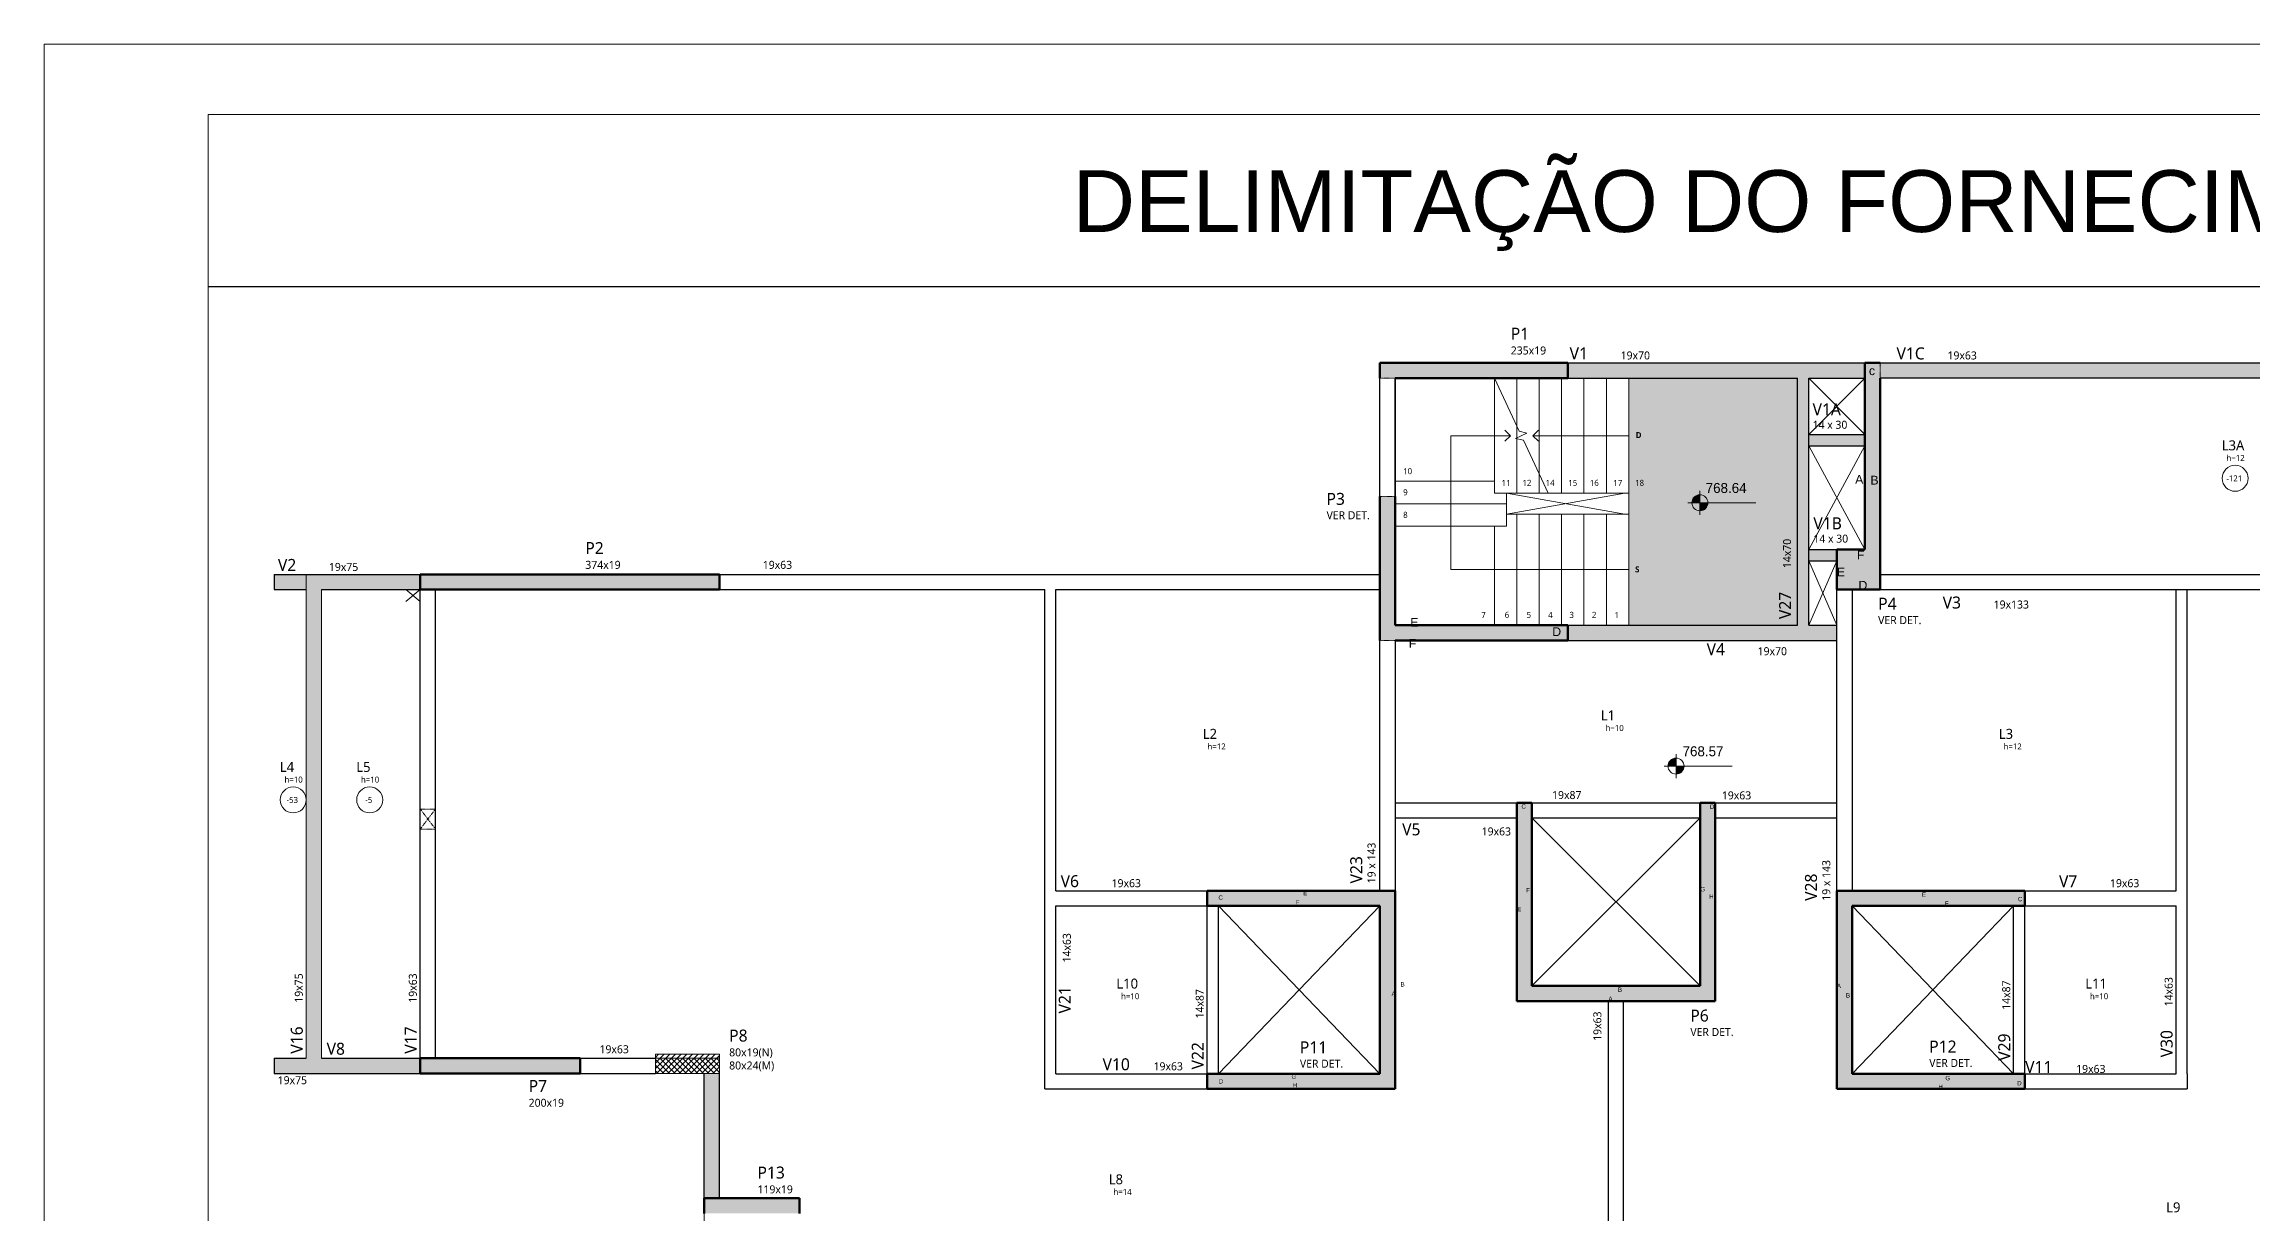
# Model space of a CAD drawing. Extents: x -23436 to 4767, y -4131 to 9755.
# Drawn here: x -19091 to -18150, y 8084 to 8582 of the extents above; entities that cross this region are included whole.
import ezdxf
from ezdxf.enums import TextEntityAlignment as Align

# ---------------------------------------------------------------- set-up
doc = ezdxf.new("R2010")
doc.units = 0
doc.linetypes.add('Projeção', pattern=[0.396875, 0.238125, -0.15875])
doc.linetypes.add('Traço', pattern=[0.635, 0.3175, -0.3175])
doc.layers.get('0').update_dxf_attribs({"lineweight": 13})
doc.layers.add('A-DETL', color=7, linetype='Continuous', lineweight=18, true_color=0x00a600)
for name, color, linetype, lineweight in [('A-DETL-GENF', 7, 'Continuous', 18), ('A-FLOR-IDEN', 7, 'Continuous', 9), ('A-GENM', 7, 'Continuous', 18), ('A-GENM-HDLN', 7, 'Traço', 18), ('cotas', 4, 'Continuous', 13), ('FOLHA MB', 7, 'Continuous', 13), ('G-ANNO-DIMS', 7, 'Continuous', 9), ('G-ANNO-TEXT', 7, 'Continuous', 9), ('S-BEAM', 3, 'Continuous', 18), ('S-BEAM-HDLN', 7, 'Traço', 25), ('S-BEAM-IDEN', 7, 'Continuous', 9), ('S-COLS', 5, 'Continuous', 18), ('S-COLS-HDLN', 7, 'Traço', 18), ('S-COLS-IDEN', 7, 'Continuous', 9), ('S-STRS', 7, 'Continuous', 18), ('S-STRS-MBND', 7, 'Continuous', 18)]:
    doc.layers.add(name, color=color, linetype=linetype, lineweight=lineweight)
for name, color, linetype in [('MB Folha', 7, 'Continuous'), ('MB Logo', 254, 'Continuous'), ('TEXTO_GERAL', 7, 'Continuous')]:
    doc.layers.add(name, color=color, linetype=linetype)
doc.styles.add('ARIAL', font='arial.ttf', dxfattribs={"oblique": 15, "height": 25})
doc.styles.add('Fira Sans_1', font='', dxfattribs={"height": 12.5})
doc.styles.add('Gadugi', font='gadugi.ttf', dxfattribs={"height": 15})
doc.styles.add('Gadugi_1', font='gadugi.ttf', dxfattribs={"height": 10})
doc.styles.add('Gadugi_2', font='gadugi.ttf', dxfattribs={"height": 22.5})
doc.styles.add('Gadugi_3', font='gadugi.ttf', dxfattribs={"height": 0.2})
doc.styles.add('Gadugi_4', font='gadugi.ttf', dxfattribs={"height": 7.5})
doc.styles.add('Gadugi_B', font='gadugib.ttf', dxfattribs={"height": 17.5})
doc.styles.add('RICARDO', font='arial.ttf', dxfattribs={"width": 0.8})
doc.styles.get('Fira Sans_1').set_extended_font_data('Fira Sans')

# ---------------------------------------------------------------- blocks, each defined once
blk = doc.blocks.new('A$C169d8357')
at = {"layer": 'FOLHA MB', "color": 1}
for points in [[(0, 1199.94), (0, 149.94), (1485.02, 149.94), (1485.02, 1199.94)], [(70, 1169.94), (70, 179.94), (1455.02, 179.94), (1455.02, 1169.94)]]:
    blk.add_lwpolyline(points, close=True, dxfattribs=at)
blk = doc.blocks.new('PED_FURO_RETANGULAR_R04_2020 _INSTÂNCIA_ - FURO RET-3744103-PL K 100 - FORMA DO 6º PAVIMENTO')
at = {"layer": 'A-GENM-HDLN'}
for p, q in [((-12.5, 9.5), (12.5, -9.5)), ((-12.5, -9.5), (12.5, 9.5)), ((-12.5, -9.5), (-12.5, 9.5)), ((12.5, 9.5), (12.5, -9.5))]:
    blk.add_line(p, q, dxfattribs=at)
blk = doc.blocks.new('PED_TAG_PILAR_R03 - PILAR VER DET_-2523782-PL K 100 - FORMA DO 6º PAVIMENTO')
at = {"layer": 'S-COLS-IDEN', "insert": (0.115, -0.625), "char_height": 0.2, "width": 1.37089, "attachment_point": 1, "style": 'Gadugi_2'}
blk.add_mtext('VER DET.', dxfattribs=at)
blk = doc.blocks.new('PED_TAG_LAJE_R01 - TÍTULO_ESPESSURA_REBAIXO-2413107-PL K 100 - FORMA DO 6º PAVIMENTO')
at = {"layer": 'A-FLOR-IDEN'}
blk.add_circle((-0.046, -0.667), 0.325, dxfattribs=at)
blk = doc.blocks.new('Elevações de ponto - M_Cota de elevação - Alvo preenchido-10609-PL K 100 - FORMA DO 6º PAVIMENTO')
at = {"layer": 'G-ANNO-DIMS'}
h = blk.add_hatch(color=256, dxfattribs=at)
edge = h.paths.add_edge_path(flags=0)
edge.add_line((0, 0), (-0.2, 0))
edge.add_arc((0, 0), 0.2, 90, 180, ccw=False)
edge.add_line((0, 0.2), (0, 0))
h = blk.add_hatch(color=256, dxfattribs=at)
edge = h.paths.add_edge_path(flags=0)
edge.add_line((0, 0), (0.2, 0))
edge.add_arc((0, 0), 0.2, 270, 360, ccw=False)
edge.add_line((0, -0.2), (0, 0))
for p, q in [((-0.3, 0), (1.4, 0)), ((0, -0.3), (0, 0.3))]:
    blk.add_line(p, q, dxfattribs=at)
blk.add_circle((0, 0), 0.2, dxfattribs=at)
blk = doc.blocks.new('Elevações de ponto - M_Cota de elevação - Alvo preenchido-10609-PL K 101 - FORMA DA ESCADA 6º PAV')
at = {"layer": 'G-ANNO-DIMS'}
h = blk.add_hatch(color=256, dxfattribs=at)
edge = h.paths.add_edge_path(flags=0)
edge.add_line((0, 0), (-0.2, 0))
edge.add_arc((0, 0), 0.2, 90, 180, ccw=False)
edge.add_line((0, 0.2), (0, 0))
h = blk.add_hatch(color=256, dxfattribs=at)
edge = h.paths.add_edge_path(flags=0)
edge.add_line((0, 0), (0.2, 0))
edge.add_arc((0, 0), 0.2, 270, 360, ccw=False)
edge.add_line((0, -0.2), (0, 0))
for p, q in [((-0.3, 0), (1.4, 0)), ((0, -0.3), (0, 0.3))]:
    blk.add_line(p, q, dxfattribs=at)
blk.add_circle((0, 0), 0.2, dxfattribs=at)
blk = doc.blocks.new('TTR')
at = {"layer": 'A-DETL', "linetype": 'Continuous', "transparency": 33554495}
blk.add_hatch(color=7, dxfattribs=at).paths.add_polyline_path([(-11723.6, 16672.1), (-11704.6, 16672.1), (-11704.6, 17258.1), (-11723.6, 17258.1)], flags=0)
at = {"layer": 'A-DETL-GENF', "transparency": 33554495}
blk.add_hatch(color=7, dxfattribs=at).paths.add_polyline_path([(-9859.6, 17213.6), (-9859.6, 17522.6), (-10070.6, 17522.6), (-10070.6, 17213.6)], flags=0)
h = blk.add_hatch(dxfattribs=at)
h.set_pattern_fill('FP_2', style=0, pattern_type=2)
h.set_pattern_definition([(45, (-10086.59, 16867.8836), (-3.535534, 3.535534), [])])
h.paths.add_polyline_path([(-11207.1, 16672.1), (-11207.1, 16677.1), (-11287.1, 16677.1), (-11287.1, 16672.1)], flags=0)
h = blk.add_hatch(dxfattribs=at)
h.set_pattern_fill('FP_1', style=0, pattern_type=2)
h.set_pattern_definition([(45, (-10086.59, 16867.8836), (-3.535534, 3.535534), []), (135, (-10086.59, 16867.8836), (-3.535534, -3.535534), [])])
h.paths.add_polyline_path([(-11207.1, 16653.1), (-11207.1, 16672.1), (-11287.1, 16672.1), (-11287.1, 16653.1)], flags=0)
at = {"layer": 'S-BEAM', "transparency": 33554495}
for points in [[(-9845.6, 17522.6), (-9775.6, 17522.6), (-9775.6, 17541.6), (-10146.6, 17541.6), (-10146.6, 17522.6), (-9859.6, 17522.6)], [(-9859.6, 17213.6), (-9845.6, 17213.6), (-9845.6, 17522.6), (-9859.6, 17522.6)], [(-10362.6, 17374.6), (-10362.6, 17521.4), (-10362.7, 17521.4), (-10362.7, 17374.6)], [(-9845.6, 17438.1), (-9775.6, 17438.1), (-9775.6, 17452.1), (-9845.6, 17452.1)], [(-9845.6, 17294.1), (-9810.6, 17294.1), (-9810.6, 17308.1), (-9845.6, 17308.1)], [(-11581.1, 17258.1), (-11581.1, 17277.1), (-11763.6, 17277.1), (-11763.6, 17258.1), (-11704.6, 17258.1)], [(-10146.6, 17194.6), (-9810.6, 17194.6), (-9810.6, 17213.6), (-10146.6, 17213.6)], [(-11581.1, 16653.1), (-11581.1, 16672.1), (-11763.6, 16672.1), (-11763.6, 16653.1)], [(-11226.1, 16497.1), (-11207.1, 16497.1), (-11207.1, 16653.1), (-11226.1, 16653.1), (-11226.1, 16561.9)]]:
    blk.add_hatch(color=7, dxfattribs=at).paths.add_polyline_path(points, flags=0)
h = blk.add_hatch(color=7, dxfattribs=at)
h.paths.add_polyline_path([(-9277.6, 17522.6), (-9224.1, 17522.6), (-9224.1, 17541.6), (-9756.6, 17541.6), (-9756.6, 17522.6), (-9652.2, 17522.6)], flags=0)
h.paths.add_polyline_path([(-8947.1, 17522.6), (-8947.1, 17541.6), (-9124.1, 17541.6), (-9124.1, 17522.6), (-8966.1, 17522.6)], flags=0)
at = {"layer": 'S-COLS'}
for points in [[(-10362.6, 17522.6), (-10146.6, 17522.6), (-10146.6, 17541.6), (-10381.6, 17541.6), (-10381.6, 17522.6)], [(-9810.6, 17258.1), (-9756.6, 17258.1), (-9756.6, 17541.6), (-9775.6, 17541.6), (-9775.6, 17308.1), (-9810.6, 17308.1)], [(-10146.6, 17194.6), (-10146.6, 17213.6), (-10362.6, 17213.6), (-10362.6, 17374.6), (-10381.6, 17374.6), (-10381.6, 17194.6), (-10362.6, 17194.6)], [(-11581.1, 17258.1), (-11207.1, 17258.1), (-11207.1, 17277.1), (-11581.1, 17277.1)], [(-10210.6, 16743.6), (-9962.6, 16743.6), (-9962.6, 16991.6), (-9981.6, 16991.6), (-9981.6, 16762.6), (-10191.6, 16762.6), (-10191.6, 16991.6), (-10210.6, 16991.6), (-10210.6, 16814.7)], [(-10597.6, 16633.6), (-10362.6, 16633.6), (-10362.6, 16881.6), (-10597.6, 16881.6), (-10597.6, 16862.6), (-10381.6, 16862.6), (-10381.6, 16652.6), (-10597.6, 16652.6)], [(-9575.6, 16633.6), (-9575.6, 16652.6), (-9791.6, 16652.6), (-9791.6, 16862.6), (-9575.6, 16862.6), (-9575.6, 16881.6), (-9810.6, 16881.6), (-9810.6, 16633.6), (-9652.2, 16633.6)], [(-11581.1, 16653.1), (-11381.1, 16653.1), (-11381.1, 16672.1), (-11581.1, 16672.1)], [(-11226.1, 16478.1), (-11107.1, 16478.1), (-11107.1, 16497.1), (-11226.1, 16497.1)]]:
    blk.add_hatch(color=7, dxfattribs=at).paths.add_polyline_path(points, flags=0)
at = {"color": 7, "lineweight": 18}
for p, q in [((-11599.1, 17243.2), (-11581.1, 17258.1)), ((-11599.1, 17258.1), (-11581.1, 17243.2)), ((-9981.6, 16972.6), (-10191.6, 16762.6)), ((-10191.6, 16972.6), (-9981.6, 16762.6)), ((-10381.6, 16862.6), (-10583.6, 16652.6)), ((-10583.6, 16862.6), (-10381.6, 16652.6)), ((-9589.6, 16862.6), (-9791.6, 16652.6)), ((-9791.6, 16862.6), (-9589.6, 16652.6))]:
    blk.add_line(p, q, dxfattribs=at)
at = {"layer": 'A-DETL', "color": 7, "linetype": 'Continuous'}
for p, q in [((-9859.6, 17522.6), (-10070.6, 17522.6)), ((-10070.6, 17522.6), (-10070.6, 17213.6)), ((-9859.6, 17213.6), (-9859.6, 17522.6)), ((-9845.6, 17522.6), (-9775.6, 17452.1)), ((-9775.6, 17522.6), (-9845.6, 17452.1)), ((-10293.1, 17283.1), (-10293.1, 17450.6)), ((-10293.1, 17450.6), (-10218.6, 17450.6)), ((-10218.6, 17450.6), (-10225.7, 17457.7)), ((-10218.6, 17450.6), (-10225.7, 17443.6)), ((-10190.6, 17450.6), (-10183.5, 17457.7)), ((-10070.6, 17450.6), (-10190.6, 17450.6)), ((-10190.6, 17450.6), (-10183.5, 17443.6)), ((-9775.6, 17438.1), (-9845.6, 17308.1)), ((-9845.6, 17438.1), (-9775.6, 17308.1)), ((-10075.6, 17378.6), (-10223.6, 17352.6)), ((-10223.6, 17378.6), (-10075.6, 17352.6)), ((-10070.6, 17283.1), (-10293.1, 17283.1)), ((-9810.6, 17294.1), (-9845.6, 17213.6)), ((-9845.6, 17294.1), (-9810.6, 17213.6)), ((-10070.6, 17213.6), (-9859.6, 17213.6)), ((-11207.1, 16677.1), (-11287.1, 16677.1)), ((-11287.1, 16677.1), (-11287.1, 16672.1)), ((-11287.1, 16672.1), (-11287.1, 16653.1)), ((-11287.1, 16672.1), (-11207.1, 16672.1)), ((-11207.1, 16672.1), (-11207.1, 16677.1)), ((-11207.1, 16653.1), (-11207.1, 16672.1)), ((-11287.1, 16653.1), (-11207.1, 16653.1))]:
    blk.add_line(p, q, dxfattribs=at)
at = {"layer": 'A-DETL', "color": 7}
for p, q in [((-8966.1, 17277.1), (-9756.6, 17277.1)), ((-11723.6, 17258.1), (-11723.6, 16672.1)), ((-11723.6, 16672.1), (-11723.6, 17258.1)), ((-11704.6, 16672.1), (-11704.6, 17258.1)), ((-11704.6, 16672.1), (-11704.6, 17258.1)), ((-11226.1, 15788.1), (-11226.1, 16653.1))]:
    blk.add_line(p, q, dxfattribs=at)
at = {"layer": 'cotas', "color": 7}
blk.add_line((-11723.6, 17258.1), (-11723.6, 17277.1), dxfattribs=at)
at = {"layer": 'S-BEAM', "color": 7, "lineweight": 25}
for p, q in [((-10381.6, 17374.6), (-10381.6, 17522.6)), ((-10362.6, 17522.6), (-10362.6, 17374.6)), ((-10146.6, 17541.6), (-9775.6, 17541.6)), ((-10146.6, 17522.6), (-9859.6, 17522.6)), ((-10146.6, 17522.6), (-10070.6, 17522.6)), ((-9859.6, 17213.6), (-9859.6, 17522.6)), ((-9845.6, 17522.6), (-9775.6, 17522.6)), ((-9845.6, 17213.6), (-9845.6, 17522.6)), ((-9756.6, 17541.6), (-9224.1, 17541.6)), ((-9224.1, 17522.6), (-9756.6, 17522.6)), ((-10362.6, 17521.4), (-10362.7, 17521.4)), ((-10362.6, 17374.6), (-10362.6, 17521.4)), ((-9845.6, 17452.1), (-9775.6, 17452.1)), ((-9845.6, 17438.1), (-9775.6, 17438.1)), ((-9845.6, 17308.1), (-9810.6, 17308.1)), ((-11763.6, 17277.1), (-11763.6, 17258.1)), ((-11763.6, 17277.1), (-11581.1, 17277.1)), ((-11207.1, 17277.1), (-10381.6, 17277.1)), ((-9845.6, 17294.1), (-9810.6, 17294.1)), ((-9756.6, 17277.1), (-8966.1, 17277.1)), ((-11763.6, 17258.1), (-11723.6, 17258.1)), ((-11704.6, 17258.1), (-11581.1, 17258.1)), ((-11581.1, 16672.1), (-11581.1, 17258.1)), ((-11562.1, 16672.1), (-11562.1, 17258.1)), ((-11207.1, 17258.1), (-10800.6, 17258.1)), ((-10800.6, 16652.6), (-10800.6, 17258.1)), ((-10786.6, 16881.6), (-10786.6, 17258.1)), ((-10786.6, 17258.1), (-10381.6, 17258.1)), ((-9810.6, 16881.6), (-9810.6, 17258.1)), ((-9810.6, 17258.1), (-9791.6, 17258.1)), ((-9791.6, 17258.1), (-9791.6, 16881.6)), ((-9756.6, 17258.1), (-8966.1, 17258.1)), ((-9386.6, 16881.6), (-9386.6, 17258.1)), ((-9372.6, 16652.6), (-9372.6, 17258.1)), ((-10381.6, 16881.6), (-10381.6, 17194.6)), ((-10362.6, 17194.6), (-10362.6, 16881.6)), ((-10146.6, 17213.6), (-9859.6, 17213.6)), ((-10146.6, 17194.6), (-9810.6, 17194.6)), ((-9845.6, 17213.6), (-9810.6, 17213.6)), ((-10362.6, 16991.6), (-10210.6, 16991.6)), ((-10362.6, 16972.6), (-10210.6, 16972.6)), ((-10191.6, 16991.6), (-9981.6, 16991.6)), ((-10191.6, 16972.6), (-9981.6, 16972.6)), ((-9962.6, 16991.6), (-9810.6, 16991.6)), ((-9962.6, 16972.6), (-9810.6, 16972.6)), ((-10786.6, 16881.6), (-10597.6, 16881.6)), ((-10786.6, 16862.6), (-10597.6, 16862.6)), ((-10786.6, 16652.6), (-10786.6, 16862.6)), ((-10597.6, 16652.6), (-10597.6, 16862.6)), ((-10583.6, 16652.6), (-10583.6, 16862.6)), ((-10362.6, 16881.6), (-10381.6, 16881.6)), ((-9791.6, 16881.6), (-9810.6, 16881.6)), ((-9589.6, 16652.6), (-9589.6, 16862.6)), ((-9575.6, 16881.6), (-9386.6, 16881.6)), ((-9575.6, 16862.6), (-9386.6, 16862.6)), ((-9575.6, 16652.6), (-9575.6, 16862.6)), ((-9386.6, 16652.6), (-9386.6, 16862.6)), ((-10096.1, 16066.1), (-10096.1, 16743.6)), ((-10077.1, 16066.1), (-10077.1, 16743.6)), ((-11763.6, 16672.1), (-11763.6, 16653.1)), ((-11763.6, 16672.1), (-11723.6, 16672.1)), ((-11704.6, 16672.1), (-11581.1, 16672.1)), ((-11381.1, 16672.1), (-11287.1, 16672.1)), ((-11763.6, 16653.1), (-11581.1, 16653.1)), ((-11381.1, 16653.1), (-11287.1, 16653.1)), ((-11226.1, 16497.1), (-11226.1, 16653.1)), ((-11207.1, 16497.1), (-11207.1, 16653.1)), ((-10800.6, 16633.6), (-10800.6, 16652.6)), ((-10786.6, 16652.6), (-10597.6, 16652.6)), ((-9575.6, 16652.6), (-9386.6, 16652.6)), ((-9372.6, 16652.6), (-9372.6, 16633.6)), ((-10800.6, 16633.6), (-10597.6, 16633.6)), ((-9575.6, 16633.6), (-9372.6, 16633.6))]:
    blk.add_line(p, q, dxfattribs=at)
at = {"layer": 'S-BEAM-HDLN', "color": 7, "linetype": 'Continuous'}
blk.add_line((-10362.6, 17374.6), (-10362.7, 17374.6), dxfattribs=at)
at = {"layer": 'S-COLS', "color": 7, "lineweight": 50}
for p, q in [((-10381.6, 17522.6), (-10381.6, 17541.6)), ((-10381.6, 17541.6), (-10146.6, 17541.6)), ((-10362.7, 17522.6), (-10146.6, 17522.6)), ((-10146.6, 17522.6), (-10362.6, 17522.6)), ((-10146.6, 17541.6), (-10146.6, 17522.6)), ((-10146.6, 17522.6), (-10146.6, 17522.7)), ((-9775.6, 17308.1), (-9775.6, 17541.6)), ((-9775.6, 17541.6), (-9756.6, 17541.6)), ((-9756.6, 17522.6), (-9756.6, 17258.1)), ((-10381.6, 17194.6), (-10381.6, 17374.6)), ((-10362.6, 17374.6), (-10362.6, 17213.6)), ((-10362.6, 17213.6), (-10362.6, 17374.6)), ((-9810.6, 17258.1), (-9810.6, 17308.1)), ((-9810.6, 17308.1), (-9775.6, 17308.1)), ((-11581.1, 17258.1), (-11581.1, 17277.1)), ((-11581.1, 17277.1), (-11207.1, 17277.1)), ((-11207.1, 17277.1), (-11207.1, 17258.1)), ((-11207.1, 17258.1), (-11581.1, 17258.1)), ((-9756.6, 17258.1), (-9810.6, 17258.1)), ((-10362.6, 17213.6), (-10146.6, 17213.6)), ((-10146.6, 17213.6), (-10362.6, 17213.6)), ((-10146.6, 17194.6), (-10362.6, 17194.6)), ((-10146.6, 17213.6), (-10146.6, 17194.6)), ((-10146.6, 17213.6), (-10146.6, 17213.6)), ((-10210.6, 16743.6), (-10210.6, 16991.6)), ((-10210.6, 16991.6), (-10191.6, 16991.6)), ((-10191.6, 16991.6), (-10191.6, 16762.6)), ((-9981.6, 16762.6), (-9981.6, 16991.6)), ((-9981.6, 16991.6), (-9962.6, 16991.6)), ((-9962.6, 16991.6), (-9962.6, 16743.6)), ((-10597.6, 16862.6), (-10597.6, 16881.6)), ((-10597.6, 16881.6), (-10362.6, 16881.6)), ((-10381.6, 16862.6), (-10597.6, 16862.6)), ((-10381.6, 16652.6), (-10381.6, 16862.6)), ((-10362.6, 16881.6), (-10362.6, 16633.6)), ((-9810.6, 16633.6), (-9810.6, 16881.6)), ((-9810.6, 16881.6), (-9575.6, 16881.6)), ((-9575.6, 16862.6), (-9791.6, 16862.6)), ((-9791.6, 16862.6), (-9791.6, 16652.6)), ((-9575.6, 16881.6), (-9575.6, 16862.6)), ((-10191.6, 16762.6), (-9981.6, 16762.6)), ((-9962.6, 16743.6), (-10210.6, 16743.6)), ((-11581.1, 16653.1), (-11581.1, 16672.1)), ((-11581.1, 16672.1), (-11381.1, 16672.1)), ((-11381.1, 16672.1), (-11381.1, 16653.1)), ((-11381.1, 16653.1), (-11581.1, 16653.1)), ((-10597.6, 16633.6), (-10597.6, 16652.6)), ((-10597.6, 16652.6), (-10381.6, 16652.6)), ((-9791.6, 16652.6), (-9575.6, 16652.6)), ((-9575.6, 16652.6), (-9575.6, 16633.6)), ((-10362.6, 16633.6), (-10597.6, 16633.6)), ((-9575.6, 16633.6), (-9810.6, 16633.6)), ((-11226.1, 16478.1), (-11226.1, 16497.1)), ((-11226.1, 16497.1), (-11107.1, 16497.1)), ((-11107.1, 16497.1), (-11107.1, 16478.1))]:
    blk.add_line(p, q, dxfattribs=at)
at = {"layer": 'S-COLS-HDLN', "color": 7}
for p, q in [((-10362.6, 17522.6), (-10381.6, 17522.6)), ((-9756.6, 17541.6), (-9756.6, 17522.6)), ((-9756.6, 17541.6), (-9756.6, 17522.6)), ((-10381.6, 17374.6), (-10362.6, 17374.6)), ((-10362.6, 17194.6), (-10381.6, 17194.6))]:
    blk.add_line(p, q, dxfattribs=at)
at = {"layer": 'S-STRS', "color": 7, "lineweight": 18}
for p, q in [((-10362.6, 17522.6), (-10362.6, 17521.4)), ((-10238.6, 17522.6), (-10238.6, 17378.6)), ((-10210.6, 17522.6), (-10210.6, 17462.6)), ((-10182.6, 17522.6), (-10182.6, 17402.6)), ((-10154.6, 17522.6), (-10154.6, 17378.6)), ((-10126.6, 17522.6), (-10126.6, 17378.6)), ((-10098.6, 17522.6), (-10098.6, 17378.6)), ((-10210.6, 17462.6), (-10210.6, 17448)), ((-10210.6, 17448), (-10210.6, 17447)), ((-10210.6, 17447), (-10210.6, 17378.6)), ((-10362.6, 17393.6), (-10238.6, 17393.6)), ((-10182.6, 17402.5), (-10182.6, 17378.6)), ((-10362.6, 17365.6), (-10223.6, 17365.6)), ((-10238.6, 17378.6), (-10210.6, 17378.6)), ((-10223.6, 17365.6), (-10223.6, 17378.6)), ((-10223.6, 17337.6), (-10223.6, 17365.6)), ((-10210.6, 17378.6), (-10182.6, 17378.6)), ((-10182.6, 17378.6), (-10171.4, 17378.6)), ((-10171.4, 17378.6), (-10154.6, 17378.6)), ((-10154.6, 17378.6), (-10126.6, 17378.6)), ((-10126.6, 17378.6), (-10098.6, 17378.6)), ((-10098.6, 17378.6), (-10070.6, 17378.6)), ((-10362.6, 17337.6), (-10223.6, 17337.6)), ((-10238.6, 17213.6), (-10238.6, 17337.6)), ((-10210.6, 17352.6), (-10223.6, 17352.6)), ((-10182.6, 17352.6), (-10210.6, 17352.6)), ((-10210.6, 17213.6), (-10210.6, 17352.6)), ((-10154.6, 17352.6), (-10182.6, 17352.6)), ((-10182.6, 17213.6), (-10182.6, 17352.6)), ((-10126.6, 17352.6), (-10154.6, 17352.6)), ((-10154.6, 17213.6), (-10154.6, 17352.6)), ((-10098.6, 17352.6), (-10126.6, 17352.6)), ((-10126.6, 17213.6), (-10126.6, 17352.6)), ((-10070.6, 17352.6), (-10098.6, 17352.6)), ((-10098.6, 17213.6), (-10098.6, 17352.6)), ((-10126.6, 17213.6), (-10146.6, 17213.6)), ((-10098.6, 17213.6), (-10126.6, 17213.6)), ((-10070.6, 17213.6), (-10098.6, 17213.6))]:
    blk.add_line(p, q, dxfattribs=at)
at = {"layer": 'S-STRS', "color": 7, "linetype": 'Projeção', "lineweight": 18}
for p, q in [((-10238.6, 17522.6), (-10238.6, 17378.6)), ((-10210.6, 17522.6), (-10210.6, 17462.6)), ((-10182.6, 17522.6), (-10182.6, 17402.6)), ((-10154.6, 17522.6), (-10154.6, 17378.6)), ((-10126.6, 17522.6), (-10126.6, 17378.6)), ((-10098.6, 17522.6), (-10098.6, 17378.6)), ((-10210.6, 17462.6), (-10210.6, 17448)), ((-10210.6, 17448), (-10210.6, 17447)), ((-10210.6, 17447), (-10210.6, 17378.6)), ((-10362.6, 17393.6), (-10238.6, 17393.6)), ((-10182.6, 17402.5), (-10182.6, 17378.6)), ((-10362.6, 17365.6), (-10223.6, 17365.6)), ((-10362.6, 17337.6), (-10223.6, 17337.6)), ((-10238.6, 17213.6), (-10238.6, 17337.6)), ((-10210.6, 17213.6), (-10210.6, 17352.6)), ((-10182.6, 17213.6), (-10182.6, 17352.6)), ((-10154.6, 17213.6), (-10154.6, 17352.6)), ((-10126.6, 17213.6), (-10126.6, 17352.6)), ((-10098.6, 17213.6), (-10098.6, 17352.6))]:
    blk.add_line(p, q, dxfattribs=at)
at = {"layer": 'S-STRS-MBND', "color": 7}
for p, q in [((-10207.7, 17456.3), (-10238.6, 17522.6)), ((-10212.1, 17447.3), (-10197.9, 17453.9)), ((-10202.4, 17445), (-10212.1, 17447.3)), ((-10197.9, 17453.9), (-10207.7, 17456.3)), ((-10171.4, 17378.6), (-10202.4, 17445))]:
    blk.add_line(p, q, dxfattribs=at)
at = {"layer": 'A-FLOR-IDEN', "color": 7, "xscale": 49.99999999999998, "yscale": 49.99999999999998, "zscale": 49.99999999999998}
for p in [(-9310.5, 17430.7), (-11737.6, 17028.5), (-11642, 17028.5)]:
    blk.add_blockref('PED_TAG_LAJE_R01 - TÍTULO_ESPESSURA_REBAIXO-2413107-PL K 100 - FORMA DO 6º PAVIMENTO', p, dxfattribs=at)
at = {"layer": 'A-GENM', "color": 7, "linetype": 'Traço', "rotation": 89.9999999999999}
blk.add_blockref('PED_FURO_RETANGULAR_R04_2020 _INSTÂNCIA_ - FURO RET-3744103-PL K 100 - FORMA DO 6º PAVIMENTO', (-11571.6, 16971.2), dxfattribs=at)
at = {"layer": 'G-ANNO-DIMS', "color": 7, "xscale": 49.99999999999998, "yscale": 49.99999999999998, "zscale": 49.99999999999998}
for name, p in [('Elevações de ponto - M_Cota de elevação - Alvo preenchido-10609-PL K 101 - FORMA DA ESCADA 6º PAV', (-9981.7, 17366.7)), ('Elevações de ponto - M_Cota de elevação - Alvo preenchido-10609-PL K 100 - FORMA DO 6º PAVIMENTO', (-10011.6, 17037.4))]:
    blk.add_blockref(name, p, dxfattribs=at)
at = {"layer": 'S-COLS-IDEN', "color": 7, "xscale": 49.99999999999998, "yscale": 49.99999999999998, "zscale": 49.99999999999998}
for p in [(-10454.1, 17387.4), (-9764.7, 17256.2), (-9999.4, 16741.1), (-10487.4, 16701.5), (-9700.8, 16702.4)]:
    blk.add_blockref('PED_TAG_PILAR_R03 - PILAR VER DET_-2523782-PL K 100 - FORMA DO 6º PAVIMENTO', p, dxfattribs=at)
at = {"layer": 'A-FLOR-IDEN', "color": 7, "attachment_point": 1}
for s, insert, char_height, width, style in [('L3A', (-9329.5, 17444.8), 12.5, 35.274, 'Gadugi_4'), ('h=12', (-9323.6, 17426.5), 7.5, 29.662, 'Gadugi_3'), ('-121', (-9323.8, 17400.9), 7.5, 25.654, 'Gadugi_3'), ('L2', (-10603.1, 17084), 12.5, 21.646, 'Gadugi_4'), ('L1', (-10105.6, 17107.2), 12.5, 21.646, 'Gadugi_4'), ('h=10', (-10099.7, 17088.9), 7.5, 29.662, 'Gadugi_3'), ('L3', (-9608.1, 17084), 12.5, 21.646, 'Gadugi_4'), ('h=12', (-10597.2, 17065.7), 7.5, 29.662, 'Gadugi_3'), ('h=12', (-9602.2, 17065.7), 7.5, 29.662, 'Gadugi_3'), ('L4', (-11756.6, 17042.6), 12.5, 21.646, 'Gadugi_4'), ('h=10', (-11750.8, 17024.3), 7.5, 29.662, 'Gadugi_3'), ('L5', (-11661.1, 17042.6), 12.5, 21.646, 'Gadugi_4'), ('h=10', (-11655.2, 17024.3), 7.5, 29.662, 'Gadugi_3'), ('-53', (-11748.2, 16998.8), 7.5, 18.84, 'Gadugi_3'), ('-5', (-11649.8, 16998.8), 7.5, 12.025, 'Gadugi_3'), ('L10', (-10711.1, 16771.7), 12.5, 33.27, 'Gadugi_4'), ('h=10', (-10705.2, 16753.4), 7.5, 29.662, 'Gadugi_3'), ('L11', (-9500.1, 16771.7), 12.5, 33.27, 'Gadugi_4'), ('h=10', (-9494.2, 16753.4), 7.5, 29.662, 'Gadugi_3'), ('L8', (-10720.6, 16526.9), 12.5, 21.646, 'Gadugi_4'), ('h=14', (-10714.7, 16508.7), 7.5, 29.662, 'Gadugi_3'), ('L9', (-9399, 16491.9), 12.5, 21.646, 'Gadugi_4')]:
    blk.add_mtext(s, dxfattribs=dict(at, insert=insert, char_height=char_height, width=width, style=style))
at = {"layer": 'G-ANNO-DIMS', "color": 7, "char_height": 12.5, "attachment_point": 1, "line_spacing_factor": 1.049215, "style": 'Fira Sans_1'}
for s, insert, width in [('768.64', (-9974.5, 17391.5), 58.921), ('768.57', (-10003.4, 17062.2), 56.466)]:
    blk.add_mtext(s, dxfattribs=dict(at, insert=insert, width=width))
at = {"layer": 'G-ANNO-TEXT', "color": 7, "char_height": 7.5, "attachment_point": 1}
for s, insert, width, style in [('\\fGadugi|b1|i0|c0|p34|;D', (-10061.9, 17455.1), 9.62, 'Gadugi_B'), ('9', (-10352.6, 17383.6), 6.814, 'Gadugi_3'), ('10', (-10352.6, 17410), 13.629, 'Gadugi_3'), ('11', (-10229.5, 17395.4), 13.629, 'Gadugi_3'), ('12', (-10203.5, 17395.4), 13.629, 'Gadugi_3'), ('14', (-10174.6, 17395.4), 13.629, 'Gadugi_3'), ('15', (-10146.2, 17395.4), 13.629, 'Gadugi_3'), ('16', (-10119.3, 17395.4), 13.629, 'Gadugi_3'), ('17', (-10089.9, 17395.4), 13.629, 'Gadugi_3'), ('18', (-10062.7, 17395.4), 13.629, 'Gadugi_3'), ('8', (-10352.6, 17355.4), 6.814, 'Gadugi_3'), ('\\fGadugi|b1|i0|c0|p34|;S', (-10062.7, 17287.2), 7.215, 'Gadugi_B'), ('7', (-10254.9, 17230.3), 6.814, 'Gadugi_3'), ('6', (-10225.7, 17230.3), 6.814, 'Gadugi_3'), ('5', (-10198.4, 17230.3), 6.814, 'Gadugi_3'), ('4', (-10171.3, 17230.3), 6.814, 'Gadugi_3'), ('3', (-10144.8, 17230.3), 6.814, 'Gadugi_3'), ('2', (-10116.7, 17230.3), 6.814, 'Gadugi_3'), ('1', (-10088.2, 17230.3), 6.814, 'Gadugi_3')]:
    blk.add_mtext(s, dxfattribs=dict(at, insert=insert, width=width, style=style))
at = {"layer": 'S-BEAM-IDEN', "color": 7, "attachment_point": 1}
for s, insert, char_height, width, style in [('V1', (-10144.6, 17561), 15, 30.063, 'Gadugi'), ('19x70', (-10080.8, 17556), 10, 44.894, 'Gadugi_1'), ('V1C', (-9736, 17561), 15, 46.097, 'Gadugi'), ('19x63', (-9672.3, 17556), 10, 44.894, 'Gadugi_1'), ('V1A', (-9840.9, 17491), 15, 46.498, 'Gadugi'), ('14 x 30', (-9840.9, 17469.3), 10, 54.515, 'Gadugi_1'), ('V1B', (-9839.9, 17348.6), 15, 44.894, 'Gadugi'), ('14 x 30', (-9839.9, 17326.9), 10, 54.515, 'Gadugi_1'), ('V2', (-11759, 17296.5), 15, 30.063, 'Gadugi'), ('19x75', (-11695.3, 17291.5), 10, 44.894, 'Gadugi_1'), ('19x63', (-11153, 17294.1), 10, 44.894, 'Gadugi_1'), ('V3', (-9678.3, 17249.5), 15, 30.063, 'Gadugi'), ('19x133', (-9614.6, 17244.5), 10, 54.114, 'Gadugi_1'), ('V4', (-9973.3, 17191.1), 15, 30.063, 'Gadugi'), ('19x70', (-9909.6, 17186.1), 10, 44.894, 'Gadugi_1'), ('19x87', (-10166.5, 17006.2), 10, 44.894, 'Gadugi_1'), ('19x63', (-9954.3, 17005.8), 10, 44.894, 'Gadugi_1'), ('V5', (-10353.9, 16965.8), 15, 30.063, 'Gadugi'), ('19x63', (-10254.5, 16960.7), 10, 44.894, 'Gadugi_1'), ('V6', (-10780.7, 16901), 15, 30.063, 'Gadugi'), ('19x63', (-10717, 16896), 10, 44.894, 'Gadugi_1'), ('V7', (-9532.9, 16901), 15, 30.063, 'Gadugi'), ('19x63', (-9469.2, 16896), 10, 44.894, 'Gadugi_1'), ('V8', (-11698.1, 16691.4), 15, 30.063, 'Gadugi'), ('19x63', (-11357.1, 16688.3), 10, 44.894, 'Gadugi_1'), ('V10', (-10728.3, 16672), 15, 44.093, 'Gadugi'), ('19x63', (-10664.6, 16667), 10, 44.894, 'Gadugi_1'), ('V11', (-9575.2, 16668.7), 15, 44.093, 'Gadugi'), ('19x75', (-11759.3, 16649.6), 10, 44.894, 'Gadugi_1'), ('19x63', (-9511.5, 16663.7), 10, 44.894, 'Gadugi_1')]:
    blk.add_mtext(s, dxfattribs=dict(at, insert=insert, char_height=char_height, width=width, style=style))
at = {"layer": 'S-BEAM-IDEN', "color": 7, "attachment_point": 1, "rotation": 90}
for s, insert, char_height, width, style in [('14x70', (-9877.8, 17285), 10, 44.894, 'Gadugi_1'), ('V27', (-9882.8, 17221.3), 15, 44.093, 'Gadugi'), ('V23', (-10418.8, 16890.7), 15, 44.093, 'Gadugi'), ('19 x 143', (-10397.2, 16890.8), 10, 63.734, 'Gadugi_1'), ('19 x 143', (-9828.8, 16869), 10, 63.734, 'Gadugi_1'), ('V28', (-9850.4, 16868.9), 15, 44.093, 'Gadugi'), ('14x63', (-10778, 16791.8), 10, 44.894, 'Gadugi_1'), ('19x75', (-11737.9, 16741.5), 10, 44.894, 'Gadugi_1'), ('19x63', (-11595.4, 16741.5), 10, 44.894, 'Gadugi_1'), ('V21', (-10783.1, 16728.1), 15, 44.093, 'Gadugi'), ('14x87', (-10611.9, 16721.8), 10, 44.894, 'Gadugi_1'), ('14x87', (-9603.9, 16732.6), 10, 44.894, 'Gadugi_1'), ('14x63', (-9400.9, 16736.9), 10, 44.894, 'Gadugi_1'), ('19x63', (-10114.9, 16693.8), 10, 44.894, 'Gadugi_1'), ('V16', (-11742.9, 16677.8), 15, 44.093, 'Gadugi'), ('V17', (-11600.4, 16677.8), 15, 44.093, 'Gadugi'), ('V29', (-9608.9, 16668.9), 15, 44.093, 'Gadugi'), ('V30', (-9405.9, 16673.2), 15, 44.093, 'Gadugi'), ('V22', (-10616.9, 16658.1), 15, 44.093, 'Gadugi')]:
    blk.add_mtext(s, dxfattribs=dict(at, insert=insert, char_height=char_height, width=width, style=style))
at = {"layer": 'S-COLS-IDEN', "color": 7, "attachment_point": 1}
for s, insert, char_height, width, style in [('P1', (-10218.1, 17585.7), 15, 28.46, 'Gadugi'), ('235x19', (-10218.1, 17562.2), 10, 54.114, 'Gadugi_1'), ('P3', (-10448.4, 17379.1), 15, 28.46, 'Gadugi'), ('P2', (-11374.8, 17317.6), 15, 28.46, 'Gadugi'), ('374x19', (-11374.8, 17294.1), 10, 54.114, 'Gadugi_1'), ('P4', (-9758.9, 17248), 15, 28.46, 'Gadugi'), ('P6', (-9993.7, 16732.9), 15, 28.46, 'Gadugi'), ('P8', (-11195, 16707.9), 15, 28.46, 'Gadugi'), ('P12', (-9695.1, 16694.2), 15, 42.489, 'Gadugi'), ('80x19(N)', (-11195, 16684.4), 10, 68.143, 'Gadugi_1'), ('80x24(M)', (-11195, 16668), 10, 70.949, 'Gadugi_1'), ('P11', (-10481.7, 16693.2), 15, 42.489, 'Gadugi'), ('P7', (-11445.6, 16644.9), 15, 28.46, 'Gadugi'), ('200x19', (-11445.6, 16621.4), 10, 54.114, 'Gadugi_1'), ('P13', (-11159.6, 16536.6), 15, 42.489, 'Gadugi'), ('119x19', (-11159.6, 16513.1), 10, 54.114, 'Gadugi_1')]:
    blk.add_mtext(s, dxfattribs=dict(at, insert=insert, char_height=char_height, width=width, style=style))
at = {"layer": 'TEXTO_GERAL', "color": 7, "style": 'ARIAL'}
for s, height, p in [('c', 11, (-9766.7, 17531.9)), ('A', 11, (-9782.6, 17396)), ('B', 11, (-9763.5, 17395)), ('F', 11, (-9780.9, 17301.5)), ('E', 11, (-9805.5, 17280.2)), ('D', 11, (-9778, 17263.6)), ('E', 11, (-10338.7, 17217.2)), ('F', 11, (-10340.9, 17190.9)), ('D', 11, (-10160.7, 17205.5)), ('C', 5.5, (-10202, 16986.9)), ('D', 5.5, (-9966.4, 16986.6)), ('C', 5.5, (-10580.7, 16873)), ('F', 5.5, (-10484.6, 16867.4)), ('E', 5.5, (-10475.1, 16878.6)), ('E', 5.5, (-10207.6, 16858.6)), ('F', 5.5, (-10196.4, 16882.1)), ('G', 5.5, (-9978.2, 16883.5)), ('H', 5.5, (-9967.4, 16874.4)), ('E', 5.5, (-9701.7, 16876.7)), ('F', 5.5, (-9673.2, 16865.5)), ('C', 5.5, (-9581.5, 16871.1)), ('A', 5.5, (-10364.6, 16752.7)), ('B', 5.5, (-10353.3, 16764.5)), ('A', 5.5, (-10093.5, 16746.4)), ('B', 5.5, (-10081.7, 16757.8)), ('A', 5.5, (-9808, 16762.6)), ('B', 5.5, (-9796.6, 16750.7)), ('D', 5.5, (-10580.4, 16643.1)), ('G', 5.5, (-10489.2, 16649.2)), ('H', 5.5, (-10487.9, 16638.4)), ('H', 5.5, (-9680.9, 16636.4)), ('G', 5.5, (-9671.9, 16647.2)), ('D', 5.5, (-9582.4, 16640.9))]:
    blk.add_text(s, height=height, dxfattribs=at).set_placement(p, align=Align.MIDDLE_CENTER)

msp = doc.modelspace()

# ---------------------------------------------------------------- linework, layer by layer
at = {"layer": 'MB Folha', "color": 0}
msp.add_line((-19021.397, 8478.803), (-17636.397, 8478.803), dxfattribs=at)

# ---------------------------------------------------------------- block references
at = {"layer": 'cotas', "xscale": 0.3412310891521692, "yscale": 0.3412310891521692, "zscale": 0.3412310891521692}
msp.add_blockref('TTR', (-14979.16, 2460.466), dxfattribs=at)
at = {"layer": 'MB Logo'}
msp.add_blockref('A$C169d8357', (-19091.397, 7382.321), dxfattribs=at)

# ---------------------------------------------------------------- texts
at = {"layer": 'MB Folha', "style": 'RICARDO'}
msp.add_text('DELIMITAÇÃO DO FORNECIMENTO', height=26.35776, dxfattribs=at).set_placement((-18340.788, 8514.852), align=Align.MIDDLE)

doc.saveas('drawing.dxf')
